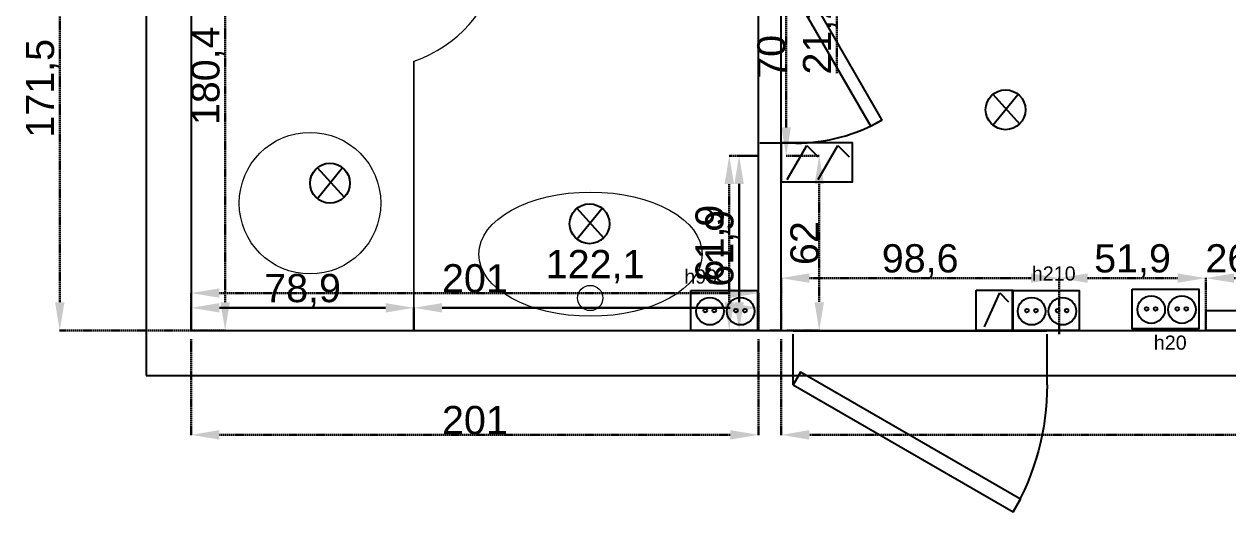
# Model space of a CAD drawing. Header units: millimetres. Extents: x -512 to 10191, y -563 to 7860.
# Drawn here: x -512 to 3753, y -563 to 1165 of the extents above; entities that cross this region are included whole.
import ezdxf

# ---------------------------------------------------------------- set-up
doc = ezdxf.new("R2010")
doc.units = ezdxf.units.MM
doc.set_wipeout_variables(frame=1)
doc.linetypes.add('DASHED', pattern=[7, 5, -2, 0])
for name, color, linetype in [('29.01.2020', 121, 'Continuous'), ('несущие стены', 171, 'Continuous'), ('электричество', 210, 'Continuous')]:
    doc.layers.add(name, color=color, linetype=linetype)
doc.layers.add('мебель', color=252, linetype='Continuous', lineweight=9)
doc.layers.add('размеры', color=10, linetype='DASHED', transparency=0.5)
doc.styles.get("Standard").update_dxf_attribs({"font": 'arial.ttf'})
doc.dimstyles.new('ISO-25', dxfattribs={"dimtxt": 100, "dimasz": 100, "dimexe": 1.25, "dimexo": 0.625, "dimtad": 1, "dimdec": 1, "dimlfac": 0.1, "dimrnd": 0.1, "dimtxsty": 'Standard', "dimcen": 0, "dimadec": 0, "dimazin": 0, "dimtfac": 1, "dimtdec": 1, "dimtmove": 0, "dimatfit": 3, "dimfxl": 1, "dimlwd": 30, "dimlwe": 30, "dimarcsym": 0})

# ---------------------------------------------------------------- blocks, each defined once
blk = doc.blocks.new('*D14')
at = {"layer": 'размеры', "color": 0, "lineweight": 30, "transparency": 16777216}
for p, q in [((79.4, 1795), (-387.4, 1795)), ((-386.1, 1695), (-386.1, 180)), ((79.4, 80), (-387.4, 80))]:
    blk.add_line(p, q, dxfattribs=at)
at = {"layer": 'размеры', "color": 0, "transparency": 16777216}
for points in [[(-402.8, 1695), (-369.4, 1695), (-386.1, 1795)], [(-402.8, 180), (-369.4, 180), (-386.1, 80)]]:
    blk.add_solid(points, dxfattribs=at)
at = {"layer": 'размеры', "color": 0, "transparency": 16777216, "insert": (-446.8, 937.5), "char_height": 100, "attachment_point": 5, "rotation": 90}
blk.add_mtext('171,5', dxfattribs=at)
blk = doc.blocks.new('*U9')
for p, q in [((0, 0), (0, -150)), ((750, 0), (750, -150))]:
    blk.add_line(p, q)
blk.add_lwpolyline([(0, 0), (649.5, 375), (671.4, 337.1), (21.9, -37.9)], close=True)
blk.add_arc((0, 0), 750, 0, 30)
blk = doc.blocks.new('дверь с подложкой')
blk.add_wipeout([(11714.8, 5327), (12464.3, 5327), (12464.3, 5166), (11714.8, 5166)])
blk.add_blockref('*U9', (11715.3, 5325.4))
blk = doc.blocks.new('*D62')
at = {"layer": 'размеры', "color": 0, "lineweight": 30, "transparency": 16777216}
for p, q in [((80.6, 1883.6), (201.3, 1883.6)), ((200, 180), (200, 1783.6)), ((80.6, 80), (201.3, 80))]:
    blk.add_line(p, q, dxfattribs=at)
at = {"layer": 'размеры', "color": 0, "transparency": 16777216}
for points in [[(183.3, 1783.6), (216.7, 1783.6), (200, 1883.6)], [(183.3, 180), (216.7, 180), (200, 80)]]:
    blk.add_solid(points, dxfattribs=at)
at = {"layer": 'размеры', "color": 0, "transparency": 16777216, "insert": (139.3, 981.8), "char_height": 100, "attachment_point": 5, "rotation": 90}
blk.add_mtext('180,4', dxfattribs=at)
blk = doc.blocks.new('*D63')
at = {"layer": 'мебель', "color": 0, "lineweight": 30, "transparency": 16777216}
for p, q in [((868.8, 80.1), (868.8, 161.2)), ((968.8, 160), (1990, 160)), ((2090, 169.4), (2090, 158.8))]:
    blk.add_line(p, q, dxfattribs=at)
at = {"layer": 'мебель', "color": 0, "transparency": 16777216}
for points in [[(968.8, 176.7), (968.8, 143.3), (868.8, 160)], [(1990, 176.7), (1990, 143.3), (2090, 160)]]:
    blk.add_solid(points, dxfattribs=at)
at = {"layer": 'мебель', "color": 0, "transparency": 16777216, "insert": (1511, 305.6), "char_height": 100, "attachment_point": 5}
blk.add_mtext('122,1', dxfattribs=at)
blk = doc.blocks.new('*D65')
at = {"layer": 'мебель', "color": 0, "lineweight": 30, "transparency": 16777216}
for p, q in [((2089.5, 698.7), (2020, 698.7)), ((2021.2, 598.7), (2021.2, 180)), ((2089.5, 80), (2020, 80))]:
    blk.add_line(p, q, dxfattribs=at)
at = {"layer": 'мебель', "color": 0, "transparency": 16777216}
for points in [[(2004.5, 598.7), (2037.9, 598.7), (2021.2, 698.7)], [(2004.5, 180), (2037.9, 180), (2021.2, 80)]]:
    blk.add_solid(points, dxfattribs=at)
at = {"layer": 'мебель', "color": 0, "transparency": 16777216, "insert": (1960.5, 370.8), "char_height": 100, "attachment_point": 5, "rotation": 90}
blk.add_mtext('61,9', dxfattribs=at)
blk = doc.blocks.new('*D68')
at = {"layer": 'размеры', "color": 0, "lineweight": 30, "transparency": 16777216}
for p, q in [((2170, 49.4), (2170, -291.2)), ((6569.4, 49.4), (6569.4, -291.2)), ((6469.4, -290), (2270, -290))]:
    blk.add_line(p, q, dxfattribs=at)
at = {"layer": 'размеры', "color": 0, "transparency": 16777216}
for points in [[(2270, -273.3), (2270, -306.7), (2170, -290)], [(6469.4, -273.3), (6469.4, -306.7), (6569.4, -290)]]:
    blk.add_solid(points, dxfattribs=at)
at = {"layer": 'размеры', "color": 0, "transparency": 16777216, "insert": (4369.7, -229.3), "char_height": 100, "attachment_point": 5}
blk.add_mtext('439,9', dxfattribs=at)
blk = doc.blocks.new('*D69')
at = {"layer": 'размеры', "color": 0, "lineweight": 30, "transparency": 16777216}
for p, q in [((80, 49.4), (80, -291.2)), ((2090, 49.4), (2090, -291.2)), ((1990, -290), (180, -290))]:
    blk.add_line(p, q, dxfattribs=at)
at = {"layer": 'размеры', "color": 0, "transparency": 16777216}
for points in [[(180, -273.3), (180, -306.7), (80, -290)], [(1990, -273.3), (1990, -306.7), (2090, -290)]]:
    blk.add_solid(points, dxfattribs=at)
at = {"layer": 'размеры', "color": 0, "transparency": 16777216, "insert": (1085, -238.3), "char_height": 100, "attachment_point": 5}
blk.add_mtext('201', dxfattribs=at)
blk = doc.blocks.new('*U87')
for p, q in [((-24, 0), (-24, 5)), ((0, 0), (0, 5))]:
    blk.add_line(p, q)
blk.add_lwpolyline([(0, 0), (-20.78, -12), (-21.66, -10.48), (-0.88, 1.52)], close=True)
blk.add_arc((0, 0), 24, 180, 210)
blk = doc.blocks.new('розетка')
at = {"layer": 'электричество'}
blk.add_lwpolyline([(-1400, 6170.8), (-1163.2, 6170.8), (-1163.2, 6030), (-1400, 6030)], close=True, dxfattribs=at)
for centre, radius in [((-1332.1, 6097.9), 48.7), ((-1223.3, 6097.9), 48.7), ((-1348.8, 6100.4), 6.4), ((-1316.8, 6100.4), 6.4), ((-1240, 6100.4), 6.4), ((-1208, 6100.4), 6.4)]:
    blk.add_circle(centre, radius, dxfattribs=at)
blk = doc.blocks.new('выключатель')
at = {"layer": 'электричество'}
for p, q in [((-1290, 5710), (-1220, 5830)), ((-1220, 5830), (-1180, 5790)), ((-1180, 5710), (-1110, 5830)), ((-1110, 5830), (-1070, 5790))]:
    blk.add_line(p, q, dxfattribs=at)
blk.add_lwpolyline([(-1310, 5840), (-1060, 5840), (-1060, 5700), (-1310, 5700)], close=True, dxfattribs=at)
blk = doc.blocks.new('одинарный выключатель')
at = {"layer": 'электричество'}
for p, q in [((-829.3, 5680.5), (-775.5, 5800.6)), ((-775.5, 5800.6), (-744.2, 5769.3))]:
    blk.add_line(p, q, dxfattribs=at)
blk.add_lwpolyline([(-858.2, 5810.6), (-729.2, 5810.6), (-729.2, 5668), (-858.2, 5668)], close=True, dxfattribs=at)
blk = doc.blocks.new('*D117')
at = {"layer": 'размеры', "color": 0, "lineweight": 30, "transparency": 16777216}
for p, q in [((2187.7, 1398.9), (2189.2, 1398.9)), ((2187.9, 1298.9), (2187.9, 798.9)), ((2187.7, 698.9), (2189.2, 698.9))]:
    blk.add_line(p, q, dxfattribs=at)
at = {"layer": 'размеры', "color": 0, "transparency": 16777216}
for points in [[(2171.2, 1298.9), (2204.6, 1298.9), (2187.9, 1398.9)], [(2171.2, 798.9), (2204.6, 798.9), (2187.9, 698.9)]]:
    blk.add_solid(points, dxfattribs=at)
at = {"layer": 'размеры', "color": 0, "transparency": 16777216, "insert": (2136.2, 1048.9), "char_height": 100, "attachment_point": 5, "rotation": 90}
blk.add_mtext('70', dxfattribs=at)
blk = doc.blocks.new('*D123')
at = {"layer": 'мебель', "color": 0, "lineweight": 30, "transparency": 16777216}
for p, q in [((80, 80.6), (80, 161.2)), ((768.8, 160), (180, 160)), ((868.8, 80.1), (868.8, 161.2))]:
    blk.add_line(p, q, dxfattribs=at)
at = {"layer": 'мебель', "color": 0, "transparency": 16777216}
for points in [[(180, 176.7), (180, 143.3), (80, 160)], [(768.8, 176.7), (768.8, 143.3), (868.8, 160)]]:
    blk.add_solid(points, dxfattribs=at)
at = {"layer": 'мебель', "color": 0, "transparency": 16777216, "insert": (474.4, 220.7), "char_height": 100, "attachment_point": 5}
blk.add_mtext('78,9', dxfattribs=at)
blk = doc.blocks.new('лампочка')
at = {"layer": 'электричество'}
for p, q in [((-1760, 6240), (-1570, 6030)), ((-1760, 6020), (-1580, 6240))]:
    blk.add_line(p, q, dxfattribs=at)
blk.add_circle((-1670, 6130), 141.4, dxfattribs=at)
blk = doc.blocks.new('*D163')
at = {"layer": 'размеры', "color": 0, "lineweight": 30, "transparency": 16777216}
for p, q in [((2089.4, 698.9), (1985.2, 698.9)), ((1986.4, 180), (1986.4, 598.9)), ((2089.4, 80), (1985.2, 80))]:
    blk.add_line(p, q, dxfattribs=at)
at = {"layer": 'размеры', "color": 0, "transparency": 16777216}
for points in [[(1969.7, 598.9), (2003.1, 598.9), (1986.4, 698.9)], [(1969.7, 180), (2003.1, 180), (1986.4, 80)]]:
    blk.add_solid(points, dxfattribs=at)
at = {"layer": 'размеры', "color": 0, "transparency": 16777216, "insert": (1925.7, 389.5), "char_height": 100, "attachment_point": 5, "rotation": 90}
blk.add_mtext('61,9', dxfattribs=at)
blk = doc.blocks.new('*D167')
at = {"layer": 'размеры', "color": 0, "lineweight": 30, "transparency": 16777216}
for p, q in [((80, 80.6), (80, 213.5)), ((2090, 80.6), (2090, 213.5)), ((1990, 212.3), (180, 212.3))]:
    blk.add_line(p, q, dxfattribs=at)
at = {"layer": 'размеры', "color": 0, "transparency": 16777216}
for points in [[(180, 228.9), (180, 195.6), (80, 212.3)], [(1990, 228.9), (1990, 195.6), (2090, 212.3)]]:
    blk.add_solid(points, dxfattribs=at)
at = {"layer": 'размеры', "color": 0, "transparency": 16777216, "insert": (1085, 263.9), "char_height": 100, "attachment_point": 5}
blk.add_mtext('201', dxfattribs=at)
blk = doc.blocks.new('*D169')
at = {"layer": 'размеры', "color": 0, "lineweight": 30, "transparency": 16777216}
for p, q in [((2170.6, 1565.5), (2368.7, 1565.5)), ((2367.4, 1465.5), (2367.4, 1453.2)), ((2170.6, 1353.2), (2368.7, 1353.2)), ((2367.4, 1353.2), (2367.4, 991.5))]:
    blk.add_line(p, q, dxfattribs=at)
at = {"layer": 'размеры', "color": 0, "transparency": 16777216}
for points in [[(2350.8, 1465.5), (2384.1, 1465.5), (2367.4, 1565.5)], [(2350.8, 1453.2), (2384.1, 1453.2), (2367.4, 1353.2)]]:
    blk.add_solid(points, dxfattribs=at)
at = {"layer": 'размеры', "color": 0, "transparency": 16777216, "insert": (2306.7, 1122.3), "char_height": 100, "attachment_point": 5, "rotation": 90}
blk.add_mtext('21,2', dxfattribs=at)
blk = doc.blocks.new('*D170')
at = {"layer": 'размеры', "color": 0, "lineweight": 30, "transparency": 16777216}
for p, q in [((2170.1, 80.6), (2170.1, 266.5)), ((3055.8, 265.2), (2270.1, 265.2)), ((3155.8, 66.1), (3155.8, 266.5))]:
    blk.add_line(p, q, dxfattribs=at)
at = {"layer": 'размеры', "color": 0, "transparency": 16777216}
for points in [[(2270.1, 281.9), (2270.1, 248.6), (2170.1, 265.2)], [(3055.8, 281.9), (3055.8, 248.6), (3155.8, 265.2)]]:
    blk.add_solid(points, dxfattribs=at)
at = {"layer": 'размеры', "color": 0, "transparency": 16777216, "insert": (2662.9, 326), "char_height": 100, "attachment_point": 5}
blk.add_mtext('98,6', dxfattribs=at)
blk = doc.blocks.new('*D172')
at = {"layer": 'размеры', "color": 0, "lineweight": 30, "transparency": 16777216}
for p, q in [((2187.7, 698.9), (2306.5, 698.9)), ((2305.2, 598.9), (2305.2, 179.4)), ((2190.5, 79.4), (2306.5, 79.4))]:
    blk.add_line(p, q, dxfattribs=at)
at = {"layer": 'размеры', "color": 0, "transparency": 16777216}
for points in [[(2288.6, 598.9), (2321.9, 598.9), (2305.2, 698.9)], [(2288.6, 179.4), (2321.9, 179.4), (2305.2, 79.4)]]:
    blk.add_solid(points, dxfattribs=at)
at = {"layer": 'размеры', "color": 0, "transparency": 16777216, "insert": (2253.6, 389.2), "char_height": 100, "attachment_point": 5, "rotation": 90}
blk.add_mtext('62', dxfattribs=at)
blk = doc.blocks.new('*D173')
at = {"layer": 'размеры', "color": 0, "lineweight": 30, "transparency": 16777216}
for p, q in [((3155.8, 66.1), (3155.8, 266.5)), ((3255.8, 265.2), (3575, 265.2)), ((3675, 80.8), (3675, 266.5))]:
    blk.add_line(p, q, dxfattribs=at)
at = {"layer": 'размеры', "color": 0, "transparency": 16777216}
for points in [[(3255.8, 281.9), (3255.8, 248.6), (3155.8, 265.2)], [(3575, 281.9), (3575, 248.6), (3675, 265.2)]]:
    blk.add_solid(points, dxfattribs=at)
at = {"layer": 'размеры', "color": 0, "transparency": 16777216, "insert": (3415.4, 326), "char_height": 100, "attachment_point": 5}
blk.add_mtext('51,9', dxfattribs=at)
blk = doc.blocks.new('*D174')
at = {"layer": 'размеры', "color": 0, "lineweight": 30, "transparency": 16777216}
for p, q in [((3675, 80.8), (3675, 266.5)), ((3775, 265.2), (3844.5, 265.2)), ((3944.5, 89.9), (3944.5, 266.5))]:
    blk.add_line(p, q, dxfattribs=at)
at = {"layer": 'размеры', "color": 0, "transparency": 16777216}
for points in [[(3775, 281.9), (3775, 248.6), (3675, 265.2)], [(3844.5, 281.9), (3844.5, 248.6), (3944.5, 265.2)]]:
    blk.add_solid(points, dxfattribs=at)
at = {"layer": 'размеры', "color": 0, "transparency": 16777216, "insert": (3809.7, 326), "char_height": 100, "attachment_point": 5}
blk.add_mtext('26,9', dxfattribs=at)

msp = doc.modelspace()

# ---------------------------------------------------------------- hatches: boundary and pattern name
at = {"layer": '29.01.2020'}
h = msp.add_hatch(dxfattribs=at)
h.set_pattern_fill('ANSI31', color=256, scale=31)
h.paths.add_polyline_path([(580, 2900), (580, 2820), (3231.98, 2820), (3232.29, 1644.48), (2170.01, 1645.44), (2169.94, 1565.44), (3311.89, 1564.41), (3311.89, 1644.22), (3311.96, 2900)])
h.paths.add_polyline_path([(2170.22, 1974.79), (1870, 1974.79), (1870, 1894.79), (2090.22, 1894.79), (2090.22, 1646.15), (2170.22, 1646.15)], flags=16)
h.paths.add_polyline_path([(2170.22, 1974.79), (1869.95, 1974.79), (1869.95, 1894.79), (2090.22, 1894.79), (2090.22, 1646.15), (2170.22, 1646.15)], flags=17)
h.paths.add_polyline_path([(2240.18, 946.26), (2240.18, 1151.65), (2034.11, 1151.65), (2034.11, 946.26)], flags=9)

# ---------------------------------------------------------------- linework, layer by layer
for p, q in [((2090, 80), (2090, 1646.15)), ((2170, 80), (2170, 1646.15)), ((2090, 80), (2130, 80)), ((2170, 80), (2130, 80))]:
    msp.add_line(p, q, dxfattribs=at)
msp.add_lwpolyline([(3674.69, 150), (3944.79, 150), (3944.79, 80), (3674.69, 80)], close=True, dxfattribs=at)
at = {"layer": 'мебель'}
msp.add_lwpolyline([(868.68, 1033.58), (868.68, 1033.58), (868.72, 78.7), (868.72, 78.7)], close=True, dxfattribs=at)
for centre, radius in [((500.72, 530.73), 250.73), ((1493.73, 194.72), 44.72)]:
    msp.add_circle(centre, radius, dxfattribs=at)
msp.add_ellipse((725.31, 1460.71), major_axis=(-428.13, -145.09), ratio=0.9963414, start_param=1.5707963, end_param=4.712389, dxfattribs=at)
msp.add_ellipse((1494.72, 350.06), major_axis=(-395.71, 0), ratio=0.5561344, dxfattribs=at)
at = {"layer": 'несущие стены'}
for p, q in [((-79.94, 1834.82), (-79.94, -79.76)), ((80.06, 1834.82), (80.06, 80.24))]:
    msp.add_line(p, q, dxfattribs=at)

# ---------------------------------------------------------------- block references
at = {"layer": '29.01.2020', "xscale": 25.4, "yscale": 25.4, "zscale": 25.4, "rotation": 90}
msp.add_blockref('*U87', (2222, 1353), dxfattribs=at)
at = {"layer": 'несущие стены', "xscale": -1.2, "yscale": 1.2, "zscale": 1.2, "rotation": 180}
msp.add_blockref('дверь с подложкой', (-11845.83, 6277.57), dxfattribs=at)
at = {"layer": 'электричество', "xscale": 0.5, "yscale": 0.5, "zscale": 0.5}
for p in [(3800.39, -2203.54), (1406.43, -2463.57), (2326.29, -2607.33)]:
    msp.add_blockref('лампочка', p, dxfattribs=at)
at = {"layer": 'электричество'}
for name, p in [('выключатель', (3481.35, -5095)), ('розетка', (3250, -5950)), ('розетка', (4813.75, -5944.15))]:
    msp.add_blockref(name, p, dxfattribs=at)

# ---------------------------------------------------------------- texts
at = {"layer": 'электричество', "char_height": 50, "attachment_point": 1}
for s, insert in [('\\pxi-1,l1;h210', (3058.44, 306.54)), ('\\pxi-1,l1;h90', (1826.94, 295.9)), ('\\pxi-1,l1;h20', (3490.68, 61.74))]:
    msp.add_mtext_dynamic_manual_height_columns(s, width=80, gutter_width=12.5, heights=[40], dxfattribs=dict(at, insert=insert))

# ---------------------------------------------------------------- dimensions: what is measured, and where the dimension line sits
at = {"layer": 'мебель'}
dim = msp.add_linear_dim(base=(2021.21, 80), p1=(2090.1, 698.74), p2=(2090.1, 80), angle=90, dimstyle='ISO-25', dxfattribs=at)
dim.commit()
dim.dimension.update_dxf_attribs({"geometry": '*D65', "text_midpoint": (2021.21, 370.79), "dimtype": 160})
dim = msp.add_linear_dim(base=(2090, 160), p1=(868.75, 79.49), p2=(2090, 170), dimstyle='ISO-25', override={"dimtmove": 1}, dxfattribs=at)
dim.commit()
dim.dimension.update_dxf_attribs({"geometry": '*D63', "text_midpoint": (1510.96, 244.85), "dimtype": 160})
dim = msp.add_linear_dim(base=(80, 160), p1=(868.75, 79.49), p2=(80, 80), dimstyle='ISO-25', override={"dimtmove": 1}, dxfattribs=at)
dim.commit()
dim.dimension.update_dxf_attribs({"geometry": '*D123', "text_midpoint": (474.38, 220.72)})
at = {"layer": 'размеры'}
for base, p1, p2, picture, middle in [((200, 1883.64), (80, 80), (80, 1883.64), '*D62', (139.28, 981.82)), ((-386.11, 80), (80, 1795), (80, 80), '*D14', (-446.83, 937.5)), ((2187.91, 698.92), (2187.07, 1398.92), (2187.07, 698.92), '*D117', (2136.22, 1048.92)), ((1986.41, 698.92), (2090, 80), (2090, 698.92), '*D163', (1925.69, 389.46))]:
    dim = msp.add_linear_dim(base=base, p1=p1, p2=p2, angle=90, dimstyle='ISO-25', dxfattribs=at)
    dim.commit()
    dim.dimension.update_dxf_attribs({"geometry": picture, "text_midpoint": middle})
dim = msp.add_linear_dim(base=(2367.43, 1565.47), p1=(2170, 1353.17), p2=(2170, 1565.47), angle=90, dimstyle='ISO-25', dxfattribs=at)
dim.commit()
dim.dimension.update_dxf_attribs({"geometry": '*D169', "text_midpoint": (2367.43, 1122.33), "dimtype": 160})
for base, p1, p2, picture, middle in [((3674.97, 265.25), (3155.76, 65.49), (3674.97, 80.19), '*D173', (3415.36, 325.97)), ((3944.45, 265.25), (3674.97, 80.19), (3944.45, 89.26), '*D174', (3809.71, 325.97))]:
    dim = msp.add_linear_dim(base=base, p1=p1, p2=p2, dimstyle='ISO-25', override={"dimtmove": 1}, dxfattribs=at)
    dim.commit()
    dim.dimension.update_dxf_attribs({"geometry": picture, "text_midpoint": middle})
for base, p1, p2, picture, middle in [((80, 212.25), (2089.99, 80), (80, 80), '*D167', (1084.99, 263.94)), ((80, -290), (2090, 50), (80, 50), '*D69', (1085, -238.32))]:
    dim = msp.add_linear_dim(base=base, p1=p1, p2=p2, dimstyle='ISO-25', dxfattribs=at)
    dim.commit()
    dim.dimension.update_dxf_attribs({"geometry": picture, "text_midpoint": middle})

# ---------------------------------------------------------------- next in the draw order: linework, layer by layer
at = {"layer": 'несущие стены'}
for p, q in [((80.06, 80.24), (9729.76, 80.24)), ((-79.94, -79.76), (9889.76, -79.76))]:
    msp.add_line(p, q, dxfattribs=at)

# ---------------------------------------------------------------- next in the draw order: block references
at = {"layer": 'электричество'}
for name, p in [('одинарный выключатель', (3720.05, -5587.78)), ('розетка', (4390, -5950))]:
    msp.add_blockref(name, p, dxfattribs=at)

# ---------------------------------------------------------------- next in the draw order: dimensions: what is measured, and where the dimension line sits
at = {"layer": 'размеры'}
dim = msp.add_linear_dim(base=(2305.24, 79.4), p1=(2187.07, 698.92), p2=(2189.83, 79.4), angle=90, dimstyle='ISO-25', override={"dimtmove": 1}, dxfattribs=at)
dim.commit()
dim.dimension.update_dxf_attribs({"geometry": '*D172', "text_midpoint": (2253.56, 389.16)})
for base, p1, p2, picture, middle in [((2170.07, 265.25), (3155.76, 65.49), (2170.07, 79.93), '*D170', (2662.92, 325.97)), ((2170, -290), (6569.4, 50), (2170, 50), '*D68', (4369.7, -229.28))]:
    dim = msp.add_linear_dim(base=base, p1=p1, p2=p2, dimstyle='ISO-25', dxfattribs=at)
    dim.commit()
    dim.dimension.update_dxf_attribs({"geometry": picture, "text_midpoint": middle})

doc.saveas('drawing.dxf')
